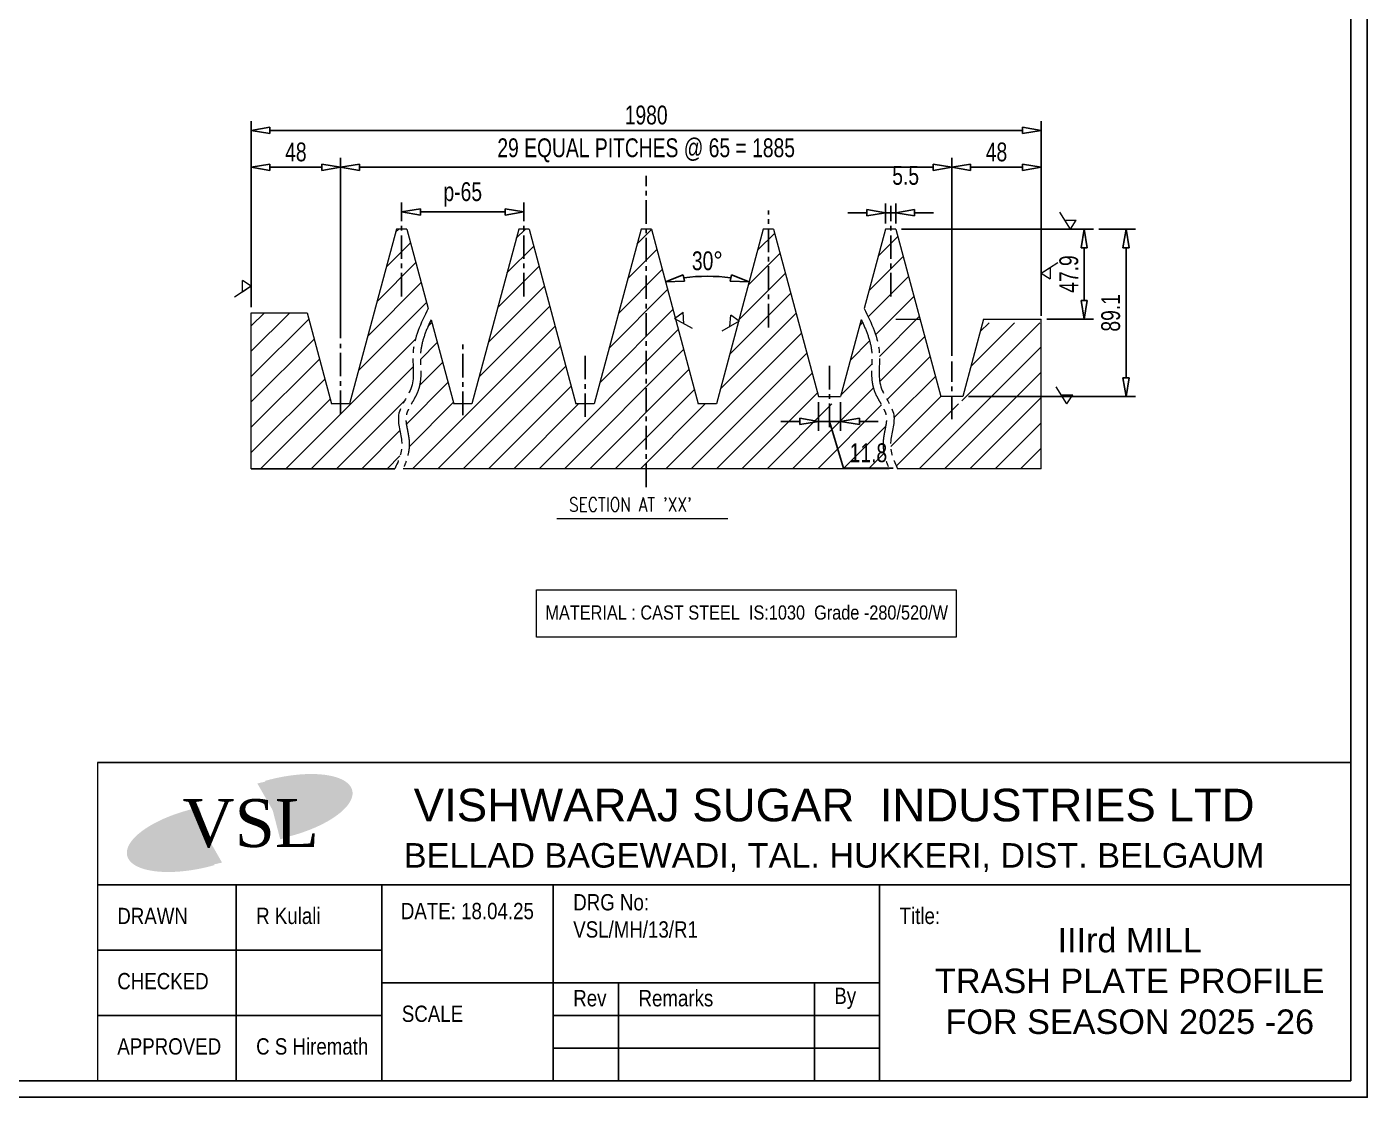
# Model space of a CAD drawing. Header units: millimetres. Extents: x 135002 to 160744, y 22203 to 27033.
# Drawn here: x 154240 to 154952, y 23261 to 23830 of the extents above; entities that cross this region are included whole.
import ezdxf

# ---------------------------------------------------------------- set-up
doc = ezdxf.new("R2010")
doc.units = ezdxf.units.MM
doc.header["$LTSCALE"] = 25
doc.linetypes.add('CENTER', pattern=[2, 1.25, -0.25, 0.25, -0.25])
doc.linetypes.add('CENTER2', pattern=[1.125, 0.75, -0.125, 0.125, -0.125])
doc.layers.get('0').update_dxf_attribs({"linetype": 'CONTINUOUS'})
doc.layers.get('Defpoints').update_dxf_attribs({"linetype": 'CONTINUOUS'})
doc.layers.add('04 DIMENSION', color=7, linetype='CONTINUOUS', lineweight=18)
doc.styles.add('arial', font='arial.ttf')
doc.styles.add('DIM-1', font='swisscl.ttf')
doc.styles.add('ROMANC', font='romanc', dxfattribs={"height": 1050})
doc.styles.add('TIMESNEWROMAN', font='times.ttf')
doc.dimstyles.new('DIM-1', dxfattribs={"dimscale": 5, "dimtxt": 2, "dimasz": 2, "dimexe": 1, "dimexo": 0.6, "dimgap": 0.6, "dimtad": 1, "dimdec": 0, "dimzin": 0, "dimdsep": 46, "dimtxsty": 'DIM-1', "dimblk": 'CLOSEDBLANK', "dimcen": 0, "dimclrd": 8, "dimclre": 8, "dimclrt": 6, "dimadec": 0, "dimazin": 0, "dimtfac": 1, "dimtdec": 0, "dimtmove": 1, "dimatfit": 0, "dimfxl": 1, "dimtolj": 1, "dimtzin": 0, "dimarcsym": 1})

# ---------------------------------------------------------------- blocks, each defined once
blk = doc.blocks.new('_ClosedBlank')
at = {"color": 0, "linetype": 'ByBlock', "lineweight": -2}
for p, q in [((-1, 0.167), (0, 0)), ((-1, 0.167), (-1, -0.167)), ((0, 0), (-1, -0.167))]:
    blk.add_line(p, q, dxfattribs=at)
blk = doc.blocks.new('*D658')
at = {"layer": '04 DIMENSION', "color": 8, "linetype": 'Continuous', "lineweight": -2, "transparency": 16777216}
for p, q in [((154359.02, 23690.54), (154359.02, 23779.57)), ((154779.07, 23690.54), (154779.07, 23779.57))]:
    blk.add_line(p, q, dxfattribs=at)
at = {"layer": '04 DIMENSION', "color": 8, "lineweight": -2, "transparency": 16777216}
blk.add_line((154369.02, 23774.57), (154769.07, 23774.57), dxfattribs=at)
at = {"layer": 'Defpoints', "color": 0, "transparency": 16777216}
for p in [(154779.07, 23774.57), (154359.02, 23687.54), (154779.07, 23687.54)]:
    blk.add_point(p, dxfattribs=at)
at = {"layer": '04 DIMENSION', "color": 8, "lineweight": -2, "transparency": 16777216, "xscale": 10, "yscale": 10, "zscale": 10, "rotation": 180}
blk.add_blockref('_ClosedBlank', (154359.02, 23774.57), dxfattribs=at)
at = {"layer": '04 DIMENSION', "color": 8, "lineweight": -2, "transparency": 16777216, "xscale": 10, "yscale": 10, "zscale": 10}
blk.add_blockref('_ClosedBlank', (154779.07, 23774.57), dxfattribs=at)
at = {"layer": '04 DIMENSION', "color": 6, "transparency": 16777216, "insert": (154569.06, 23782.69), "char_height": 10, "attachment_point": 5, "style": 'DIM-1'}
blk.add_mtext('\\A1;1980', dxfattribs=at)
blk = doc.blocks.new('*D659')
at = {"layer": '04 DIMENSION', "color": 8, "linetype": 'Continuous', "lineweight": -2, "transparency": 16777216}
for p, q in [((154696.31, 23725.14), (154696.31, 23735.8)), ((154701.81, 23725.14), (154701.81, 23735.8))]:
    blk.add_line(p, q, dxfattribs=at)
at = {"layer": '04 DIMENSION', "color": 8, "lineweight": -2, "transparency": 16777216}
for p, q in [((154686.31, 23730.8), (154676.31, 23730.8)), ((154696.31, 23730.8), (154701.81, 23730.8)), ((154711.81, 23730.8), (154721.81, 23730.8))]:
    blk.add_line(p, q, dxfattribs=at)
at = {"layer": 'Defpoints', "color": 0, "transparency": 16777216}
for p in [(154701.81, 23730.8), (154696.31, 23722.14), (154701.81, 23722.14)]:
    blk.add_point(p, dxfattribs=at)
at = {"layer": '04 DIMENSION', "color": 8, "lineweight": -2, "transparency": 16777216, "xscale": 10, "yscale": 10, "zscale": 10}
blk.add_blockref('_ClosedBlank', (154696.31, 23730.8), dxfattribs=at)
at = {"layer": '04 DIMENSION', "color": 8, "lineweight": -2, "transparency": 16777216, "xscale": 10, "yscale": 10, "zscale": 10, "rotation": 180}
blk.add_blockref('_ClosedBlank', (154701.81, 23730.8), dxfattribs=at)
at = {"layer": '04 DIMENSION', "color": 6, "transparency": 16777216, "insert": (154707.03, 23750.58), "char_height": 10, "attachment_point": 5, "style": 'DIM-1'}
blk.add_mtext('\\A1;5.5', dxfattribs=at)
blk = doc.blocks.new('*D660')
at = {"layer": '04 DIMENSION', "color": 8, "linetype": 'Continuous', "lineweight": -2, "transparency": 16777216}
for p, q in [((154406.55, 23737.45), (154406.55, 23759.95)), ((154731.57, 23743.71), (154731.57, 23759.95))]:
    blk.add_line(p, q, dxfattribs=at)
at = {"layer": '04 DIMENSION', "color": 8, "lineweight": -2, "transparency": 16777216}
blk.add_line((154721.57, 23754.95), (154416.55, 23754.95), dxfattribs=at)
at = {"layer": 'Defpoints', "color": 0, "transparency": 16777216}
for p in [(154406.55, 23754.95), (154731.57, 23740.71), (154406.55, 23734.45)]:
    blk.add_point(p, dxfattribs=at)
at = {"layer": '04 DIMENSION', "color": 8, "lineweight": -2, "transparency": 16777216, "xscale": 10, "yscale": 10, "zscale": 10, "rotation": 180}
blk.add_blockref('_ClosedBlank', (154406.55, 23754.95), dxfattribs=at)
at = {"layer": '04 DIMENSION', "color": 8, "lineweight": -2, "transparency": 16777216, "xscale": 10, "yscale": 10, "zscale": 10}
blk.add_blockref('_ClosedBlank', (154731.57, 23754.95), dxfattribs=at)
at = {"layer": '04 DIMENSION', "color": 6, "transparency": 16777216, "insert": (154569.06, 23763.97), "char_height": 10, "attachment_point": 5, "style": 'DIM-1'}
blk.add_mtext('\\A1;29 EQUAL PITCHES @ 65 = 1885', dxfattribs=at)
blk = doc.blocks.new('*D661')
at = {"layer": '04 DIMENSION', "color": 8, "linetype": 'Continuous', "lineweight": -2, "transparency": 16777216}
for p, q in [((154731.57, 23654.65), (154731.57, 23759.95)), ((154779.07, 23675.94), (154779.07, 23759.95))]:
    blk.add_line(p, q, dxfattribs=at)
at = {"layer": '04 DIMENSION', "color": 8, "lineweight": -2, "transparency": 16777216}
blk.add_line((154769.07, 23754.95), (154741.57, 23754.95), dxfattribs=at)
at = {"layer": 'Defpoints', "color": 0, "transparency": 16777216}
for p in [(154731.57, 23754.95), (154779.07, 23672.94), (154731.57, 23651.65)]:
    blk.add_point(p, dxfattribs=at)
at = {"layer": '04 DIMENSION', "color": 8, "lineweight": -2, "transparency": 16777216, "xscale": 10, "yscale": 10, "zscale": 10, "rotation": 180}
blk.add_blockref('_ClosedBlank', (154731.57, 23754.95), dxfattribs=at)
at = {"layer": '04 DIMENSION', "color": 8, "lineweight": -2, "transparency": 16777216, "xscale": 10, "yscale": 10, "zscale": 10}
blk.add_blockref('_ClosedBlank', (154779.07, 23754.95), dxfattribs=at)
at = {"layer": '04 DIMENSION', "color": 6, "transparency": 16777216, "insert": (154755.32, 23763.07), "char_height": 10, "attachment_point": 5, "style": 'DIM-1'}
blk.add_mtext('\\A1;48', dxfattribs=at)
blk = doc.blocks.new('*D662')
at = {"layer": '04 DIMENSION', "color": 8, "linetype": 'Continuous', "lineweight": -2, "transparency": 16777216}
for p, q in [((154359.05, 23680.68), (154359.05, 23759.95)), ((154406.55, 23664.09), (154406.55, 23759.95))]:
    blk.add_line(p, q, dxfattribs=at)
at = {"layer": '04 DIMENSION', "color": 8, "lineweight": -2, "transparency": 16777216}
blk.add_line((154396.55, 23754.95), (154369.05, 23754.95), dxfattribs=at)
at = {"layer": 'Defpoints', "color": 0, "transparency": 16777216}
for p in [(154359.05, 23754.95), (154359.05, 23677.68), (154406.55, 23661.09)]:
    blk.add_point(p, dxfattribs=at)
at = {"layer": '04 DIMENSION', "color": 8, "lineweight": -2, "transparency": 16777216, "xscale": 10, "yscale": 10, "zscale": 10, "rotation": 180}
blk.add_blockref('_ClosedBlank', (154359.05, 23754.95), dxfattribs=at)
at = {"layer": '04 DIMENSION', "color": 8, "lineweight": -2, "transparency": 16777216, "xscale": 10, "yscale": 10, "zscale": 10}
blk.add_blockref('_ClosedBlank', (154406.55, 23754.95), dxfattribs=at)
at = {"layer": '04 DIMENSION', "color": 6, "transparency": 16777216, "insert": (154382.8, 23763.07), "char_height": 10, "attachment_point": 5, "style": 'DIM-1'}
blk.add_mtext('\\A1;48', dxfattribs=at)
blk = doc.blocks.new('*D669')
at = {"layer": '04 DIMENSION', "color": 8, "lineweight": -2, "transparency": 16777216}
blk.add_arc((154601.57, 23611.08), 85.97, 81.66847, 98.33153, dxfattribs=at)
at = {"layer": 'Defpoints', "color": 0, "transparency": 16777216}
for p in [(154571.81, 23722.14), (154631.33, 23722.14), (154609.06, 23696.73), (154596.73, 23629.14), (154606.41, 23629.14)]:
    blk.add_point(p, dxfattribs=at)
at = {"layer": '04 DIMENSION', "color": 8, "lineweight": -2, "transparency": 16777216, "xscale": 10, "yscale": 10, "zscale": 10}
for p, rotation in [((154579.32, 23694.12), 191.6657667488442), ((154623.82, 23694.12), 348.3342332511558)]:
    blk.add_blockref('_ClosedBlank', p, dxfattribs=dict(at, rotation=rotation))
at = {"layer": '04 DIMENSION', "color": 6, "transparency": 16777216, "insert": (154601.57, 23705.18), "char_height": 10, "attachment_point": 5, "style": 'DIM-1'}
blk.add_mtext('\\A1;30°', dxfattribs=at)
blk = doc.blocks.new('*D665')
at = {"layer": '04 DIMENSION', "color": 8, "linetype": 'Continuous', "lineweight": -2, "transparency": 16777216}
for p, q in [((154439.05, 23734.23), (154439.05, 23736.23)), ((154504.05, 23734.23), (154504.05, 23736.23))]:
    blk.add_line(p, q, dxfattribs=at)
at = {"layer": '04 DIMENSION', "color": 8, "lineweight": -2, "transparency": 16777216}
blk.add_line((154449.05, 23731.23), (154494.05, 23731.23), dxfattribs=at)
at = {"layer": 'Defpoints', "color": 0, "transparency": 16777216}
for p in [(154439.05, 23731.23), (154504.05, 23731.23), (154504.05, 23731.23)]:
    blk.add_point(p, dxfattribs=at)
at = {"layer": '04 DIMENSION', "color": 8, "lineweight": -2, "transparency": 16777216, "xscale": 10, "yscale": 10, "zscale": 10, "rotation": 180}
blk.add_blockref('_ClosedBlank', (154439.05, 23731.23), dxfattribs=at)
at = {"layer": '04 DIMENSION', "color": 8, "lineweight": -2, "transparency": 16777216, "xscale": 10, "yscale": 10, "zscale": 10}
blk.add_blockref('_ClosedBlank', (154504.05, 23731.23), dxfattribs=at)
at = {"layer": '04 DIMENSION', "color": 6, "transparency": 16777216, "insert": (154471.55, 23740.52), "char_height": 10, "attachment_point": 5, "style": 'DIM-1'}
blk.add_mtext('\\A1;p-65', dxfattribs=at)
blk = doc.blocks.new('*D668')
at = {"layer": '04 DIMENSION', "color": 8, "linetype": 'Continuous', "lineweight": -2, "transparency": 16777216}
for p, q in [((154660.7, 23630.04), (154660.7, 23614.88)), ((154672.45, 23630.04), (154672.45, 23614.88))]:
    blk.add_line(p, q, dxfattribs=at)
at = {"layer": '04 DIMENSION', "color": 8, "lineweight": -2, "transparency": 16777216}
for p, q in [((154650.7, 23619.88), (154640.7, 23619.88)), ((154660.7, 23619.88), (154672.45, 23619.88)), ((154660.7, 23619.88), (154672.45, 23619.88)), ((154666.58, 23619.88), (154674.04, 23595.01)), ((154682.45, 23619.88), (154692.45, 23619.88)), ((154674.04, 23595.01), (154700.4, 23595.01))]:
    blk.add_line(p, q, dxfattribs=at)
at = {"layer": 'Defpoints', "color": 0, "transparency": 16777216}
for p in [(154660.7, 23633.04), (154672.45, 23633.04), (154672.45, 23619.88)]:
    blk.add_point(p, dxfattribs=at)
at = {"layer": '04 DIMENSION', "color": 8, "lineweight": -2, "transparency": 16777216, "xscale": 10, "yscale": 10, "zscale": 10}
blk.add_blockref('_ClosedBlank', (154660.7, 23619.88), dxfattribs=at)
at = {"layer": '04 DIMENSION', "color": 8, "lineweight": -2, "transparency": 16777216, "xscale": 10, "yscale": 10, "zscale": 10, "rotation": 180}
blk.add_blockref('_ClosedBlank', (154672.45, 23619.88), dxfattribs=at)
at = {"layer": '04 DIMENSION', "color": 6, "transparency": 16777216, "insert": (154687.22, 23603.13), "char_height": 10, "attachment_point": 5, "style": 'DIM-1'}
blk.add_mtext('\\A1;11.8', dxfattribs=at)
blk = doc.blocks.new('*D672')
at = {"layer": '04 DIMENSION', "color": 8, "linetype": 'Continuous', "lineweight": -2, "transparency": 16777216}
for p, q in [((154809.66, 23722.14), (154829.2, 23722.14)), ((154740.44, 23633.04), (154829.2, 23633.04))]:
    blk.add_line(p, q, dxfattribs=at)
at = {"layer": '04 DIMENSION', "color": 8, "lineweight": -2, "transparency": 16777216}
blk.add_line((154824.2, 23712.14), (154824.2, 23643.04), dxfattribs=at)
at = {"layer": 'Defpoints', "color": 0, "transparency": 16777216}
for p in [(154806.66, 23722.14), (154737.44, 23633.04), (154824.2, 23633.04)]:
    blk.add_point(p, dxfattribs=at)
at = {"layer": '04 DIMENSION', "color": 8, "lineweight": -2, "transparency": 16777216, "xscale": 10, "yscale": 10, "zscale": 10}
for p, rotation in [((154824.2, 23722.14), 90), ((154824.2, 23633.04), 270)]:
    blk.add_blockref('_ClosedBlank', p, dxfattribs=dict(at, rotation=rotation))
at = {"layer": '04 DIMENSION', "color": 6, "transparency": 16777216, "insert": (154816.08, 23677.59), "char_height": 10, "attachment_point": 5, "rotation": 90, "style": 'DIM-1'}
blk.add_mtext('\\A1;89.1', dxfattribs=at)
blk = doc.blocks.new('*D673')
at = {"layer": '04 DIMENSION', "color": 8, "linetype": 'Continuous', "lineweight": -2, "transparency": 16777216}
for p, q in [((154704.83, 23722.14), (154806.93, 23722.14)), ((154782.07, 23674.24), (154806.93, 23674.24))]:
    blk.add_line(p, q, dxfattribs=at)
at = {"layer": '04 DIMENSION', "color": 8, "lineweight": -2, "transparency": 16777216}
blk.add_line((154801.93, 23712.14), (154801.93, 23684.24), dxfattribs=at)
at = {"layer": 'Defpoints', "color": 0, "transparency": 16777216}
for p in [(154701.83, 23722.14), (154779.07, 23674.24), (154801.93, 23674.24)]:
    blk.add_point(p, dxfattribs=at)
at = {"layer": '04 DIMENSION', "color": 8, "lineweight": -2, "transparency": 16777216, "xscale": 10, "yscale": 10, "zscale": 10}
for p, rotation in [((154801.93, 23722.14), 90), ((154801.93, 23674.24), 270)]:
    blk.add_blockref('_ClosedBlank', p, dxfattribs=dict(at, rotation=rotation))
at = {"layer": '04 DIMENSION', "color": 6, "transparency": 16777216, "insert": (154793.82, 23698.19), "char_height": 10, "attachment_point": 5, "rotation": 90, "style": 'DIM-1'}
blk.add_mtext('\\A1;47.9', dxfattribs=at)

msp = doc.modelspace()

# ---------------------------------------------------------------- hatches: boundary and pattern name
h = msp.add_hatch(color=86)
edge = h.paths.add_edge_path()
edge.add_ellipse((154366.949, 23412.168), major_axis=(-38.806, -9.432), ratio=0.3983336, start_angle=103.876815, end_angle=273.231671, ccw=False)
edge.add_ellipse((154373.964, 23414.325), major_axis=(-38.806, -9.432), ratio=0.3983336, start_angle=93.231671, end_angle=283.876815)
h = msp.add_hatch(color=86)
edge = h.paths.add_edge_path()
edge.add_ellipse((154366.949, 23412.168), major_axis=(-38.806, -9.432), ratio=0.3983336, start_angle=103.876815, end_angle=273.231671, ccw=False)
edge.add_ellipse((154373.964, 23414.325), major_axis=(-38.806, -9.432), ratio=0.3983336, start_angle=93.231671, end_angle=283.876815)
h = msp.add_hatch(color=86)
edge = h.paths.add_edge_path()
edge.add_ellipse((154338.932, 23400.597), major_axis=(38.806, 9.432), ratio=0.3983336, start_angle=103.876815, end_angle=273.231671, ccw=False)
edge.add_ellipse((154331.916, 23398.441), major_axis=(38.806, 9.432), ratio=0.3983336, start_angle=93.231671, end_angle=283.876815)
h = msp.add_hatch(color=86)
edge = h.paths.add_edge_path()
edge.add_ellipse((154338.932, 23400.597), major_axis=(38.806, 9.432), ratio=0.3983336, start_angle=103.876815, end_angle=273.231671, ccw=False)
edge.add_ellipse((154331.916, 23398.441), major_axis=(38.806, 9.432), ratio=0.3983336, start_angle=93.231671, end_angle=283.876815)
at = {"layer": '04 DIMENSION', "true_color": 0xc8c92d}
h = msp.add_hatch(dxfattribs=at)
h.set_pattern_fill('ANSI31', color=52, scale=3)
h.set_pattern_definition([(45, (9480.268, -176.765), (-6.7351921, 6.7351921), [])])
edge = h.paths.add_edge_path()
edge.add_line((154779.07, 23672.341), (154747.969, 23672.341))
edge.add_line((154747.969, 23672.341), (154736.393, 23629.141))
edge.add_line((154736.393, 23629.141), (154726.747, 23629.141))
edge.add_line((154726.747, 23629.141), (154701.828, 23722.141))
edge.add_line((154701.828, 23722.141), (154696.312, 23722.141))
edge.add_line((154696.312, 23722.141), (154684.993, 23679.871))
edge.add_spline(control_points=[(154684.999, 23679.86), (154688.793, 23672.1), (154695.249, 23658.896), (154690.862, 23638.018), (154703.796, 23624.296), (154697.15, 23608.396), (154700.518, 23599.17), (154702.727, 23594.668)], knot_values=[0, 0, 0, 0, 25.2518831, 42.971715, 59.4266481, 74.2227167, 88.7417375, 88.7417375, 88.7417375, 88.7417375], degree=3, periodic=0)
edge.add_line((154702.727, 23594.668), (154779.07, 23594.668))
edge.add_line((154779.07, 23594.668), (154779.07, 23672.341))
edge = h.paths.add_edge_path()
edge.add_line((154636.828, 23722.141), (154631.328, 23722.141))
edge.add_line((154631.328, 23722.141), (154618.248, 23673.325))
edge.add_line((154618.248, 23673.325), (154618.57, 23673.09))
edge.add_line((154618.57, 23673.09), (154618.117, 23672.836))
edge.add_line((154618.117, 23672.836), (154606.408, 23629.141))
edge.add_line((154606.408, 23629.141), (154596.732, 23629.141))
edge.add_line((154596.732, 23629.141), (154584.637, 23674.277))
edge.add_line((154584.637, 23674.277), (154584.184, 23674.53))
edge.add_line((154584.184, 23674.53), (154584.506, 23674.766))
edge.add_line((154584.506, 23674.766), (154571.812, 23722.141))
edge.add_line((154571.812, 23722.141), (154569.062, 23722.141))
edge.add_line((154569.062, 23722.141), (154569.062, 23594.668))
edge.add_line((154569.062, 23594.668), (154698.301, 23594.668))
edge.add_spline(control_points=[(154698.301, 23594.668), (154697.856, 23595.646), (154697.436, 23596.642), (154696.343, 23599.545), (154695.759, 23601.505), (154695.259, 23604.398), (154695.152, 23605.255), (154695.032, 23606.996), (154695.018, 23607.882), (154695.078, 23609.222), (154695.111, 23609.661), (154695.223, 23610.811), (154695.32, 23611.509), (154695.677, 23613.737), (154695.991, 23615.193), (154696.513, 23617.901), (154696.72, 23619.15), (154696.832, 23620.739), (154696.842, 23621.193), (154696.82, 23621.831), (154696.806, 23622.037), (154696.765, 23622.434), (154696.739, 23622.621), (154696.665, 23623.04), (154696.613, 23623.274), (154696.375, 23624.176), (154696.111, 23624.888), (154695.422, 23626.409), (154694.999, 23627.214), (154694.056, 23628.907), (154693.536, 23629.794), (154692.476, 23631.658), (154691.936, 23632.635), (154690.922, 23634.713), (154690.449, 23635.813), (154689.931, 23637.419), (154689.809, 23637.843), (154689.507, 23639.031), (154689.358, 23639.792), (154688.96, 23642.426), (154688.892, 23644.258), (154688.911, 23647.786), (154688.997, 23649.484), (154689.086, 23651.98), (154689.11, 23652.835), (154689.112, 23654.074), (154689.107, 23654.48), (154689.085, 23655.277), (154689.067, 23655.664), (154689.004, 23656.582), (154688.953, 23657.113), (154688.586, 23660.073), (154687.983, 23662.5), (154686.34, 23667.404), (154685.299, 23669.878), (154683.906, 23672.907), (154683.662, 23673.428), (154683.415, 23673.949)], knot_values=[4.5496718, 4.5496718, 4.5496718, 4.5496718, 7.4770335, 7.4770335, 12.8934742, 12.8934742, 15.1189844, 15.1189844, 17.3444946, 17.3444946, 18.4572497, 18.4572497, 20.3011543, 20.3011543, 24.4993559, 24.4993559, 28.6975574, 28.6975574, 30.5312877, 30.5312877, 31.4481529, 31.4481529, 32.365018, 32.365018, 33.4568359, 33.4568359, 36.4732607, 36.4732607, 39.4896855, 39.4896855, 42.5061103, 42.5061103, 45.5225351, 45.5225351, 48.5389599, 48.5389599, 49.6225348, 49.6225348, 51.5787626, 51.5787626, 56.4610414, 56.4610414, 61.3433203, 61.3433203, 64.0009683, 64.0009683, 65.3297923, 65.3297923, 66.6586162, 66.6586162, 68.4856236, 68.4856236, 76.8597912, 76.8597912, 85.2339588, 85.2339588, 86.9649127, 86.9649127, 86.9649127, 86.9649127], degree=3, periodic=0)
edge.add_line((154683.415, 23673.949), (154671.408, 23629.141))
edge.add_line((154671.408, 23629.141), (154661.747, 23629.141))
edge.add_line((154661.747, 23629.141), (154636.828, 23722.141))
edge = h.paths.add_edge_path()
edge.add_line((154531.747, 23629.141), (154506.828, 23722.141))
edge.add_line((154506.828, 23722.141), (154501.297, 23722.141))
edge.add_line((154501.297, 23722.141), (154476.378, 23629.141))
edge.add_line((154476.378, 23629.141), (154466.716, 23629.141))
edge.add_line((154466.716, 23629.141), (154454.71, 23673.949))
edge.add_spline(control_points=[(154454.71, 23673.949), (154454.463, 23673.428), (154454.219, 23672.907), (154452.826, 23669.878), (154451.785, 23667.404), (154450.142, 23662.5), (154449.539, 23660.073), (154449.172, 23657.113), (154449.121, 23656.582), (154449.058, 23655.664), (154449.04, 23655.277), (154449.017, 23654.48), (154449.013, 23654.074), (154449.015, 23652.835), (154449.038, 23651.98), (154449.128, 23649.484), (154449.214, 23647.786), (154449.233, 23644.258), (154449.165, 23642.426), (154448.767, 23639.792), (154448.618, 23639.031), (154448.316, 23637.843), (154448.194, 23637.419), (154447.676, 23635.813), (154447.203, 23634.713), (154446.189, 23632.635), (154445.649, 23631.658), (154444.588, 23629.794), (154444.069, 23628.907), (154443.125, 23627.214), (154442.703, 23626.409), (154442.014, 23624.888), (154441.75, 23624.176), (154441.512, 23623.274), (154441.46, 23623.04), (154441.386, 23622.621), (154441.36, 23622.434), (154441.319, 23622.037), (154441.305, 23621.831), (154441.283, 23621.193), (154441.293, 23620.739), (154441.405, 23619.15), (154441.612, 23617.901), (154442.134, 23615.193), (154442.448, 23613.737), (154442.805, 23611.509), (154442.901, 23610.811), (154443.014, 23609.661), (154443.047, 23609.222), (154443.107, 23607.882), (154443.093, 23606.996), (154442.973, 23605.255), (154442.866, 23604.398), (154442.365, 23601.505), (154441.782, 23599.545), (154440.689, 23596.642), (154440.268, 23595.646), (154439.824, 23594.668)], knot_values=[4.5496718, 4.5496718, 4.5496718, 4.5496718, 6.2806257, 6.2806257, 14.6547933, 14.6547933, 23.0289609, 23.0289609, 24.8559682, 24.8559682, 26.1847922, 26.1847922, 27.5136162, 27.5136162, 30.1712642, 30.1712642, 35.053543, 35.053543, 39.9358219, 39.9358219, 41.8920497, 41.8920497, 42.9756246, 42.9756246, 45.9920494, 45.9920494, 49.0084742, 49.0084742, 52.024899, 52.024899, 55.0413238, 55.0413238, 58.0577486, 58.0577486, 59.1495665, 59.1495665, 60.0664316, 60.0664316, 60.9832968, 60.9832968, 62.8170271, 62.8170271, 67.0152286, 67.0152286, 71.2134302, 71.2134302, 73.0573348, 73.0573348, 74.1700899, 74.1700899, 76.3956001, 76.3956001, 78.6211103, 78.6211103, 84.037551, 84.037551, 86.9649127, 86.9649127, 86.9649127, 86.9649127], degree=3, periodic=0)
edge.add_line((154439.824, 23594.668), (154569.062, 23594.668))
edge.add_line((154569.062, 23594.668), (154569.062, 23722.141))
edge.add_line((154569.062, 23722.141), (154566.312, 23722.141))
edge.add_line((154566.312, 23722.141), (154541.393, 23629.141))
edge.add_line((154541.393, 23629.141), (154531.747, 23629.141))
edge = h.paths.add_edge_path()
edge.add_line((154401.732, 23629.141), (154388.725, 23677.681))
edge.add_line((154388.725, 23677.681), (154359.055, 23677.681))
edge.add_line((154359.055, 23677.681), (154359.055, 23594.668))
edge.add_line((154359.055, 23594.668), (154435.398, 23594.668))
edge.add_spline(control_points=[(154435.398, 23594.668), (154437.607, 23599.17), (154440.975, 23608.396), (154434.329, 23624.296), (154447.263, 23638.018), (154442.876, 23658.896), (154449.332, 23672.1), (154453.126, 23679.86)], knot_values=[0, 0, 0, 0, 14.5190208, 29.3150894, 45.7700225, 63.4898545, 88.7417375, 88.7417375, 88.7417375, 88.7417375], degree=3, periodic=0)
edge.add_line((154453.126, 23679.86), (154441.797, 23722.141))
edge.add_line((154441.797, 23722.141), (154436.297, 23722.141))
edge.add_line((154436.297, 23722.141), (154411.378, 23629.141))
edge.add_line((154411.378, 23629.141), (154401.732, 23629.141))

# ---------------------------------------------------------------- linework, layer by layer
at = {"color": 1, "linetype": 'CENTER', "ltscale": 0.4}
for p, q in [((154569.062, 23584.967), (154569.062, 23750.494)), ((154439.047, 23686.288), (154439.047, 23734.45)), ((154504.047, 23686.288), (154504.047, 23734.45)), ((154634.078, 23669.863), (154634.078, 23732.019)), ((154699.078, 23686.288), (154699.078, 23734.45)), ((154406.555, 23623.85), (154406.555, 23661.085)), ((154471.555, 23623.26), (154471.555, 23661.085)), ((154536.555, 23622.263), (154536.555, 23655.442)), ((154666.57, 23616.864), (154666.57, 23649.954)), ((154731.57, 23620.994), (154731.57, 23651.647))]:
    msp.add_line(p, q, dxfattribs=at)
at = {"lineweight": 13}
msp.add_line((154277.261, 23438.559), (154277.261, 23269.382), dxfattribs=at)
msp.add_line((154277.261, 23438.559), (154277.261, 23269.382), dxfattribs=at)
for p, q in [((154943.668, 23438.559), (154277.261, 23438.559)), ((154943.668, 23438.559), (154277.261, 23438.559)), ((154943.668, 23438.559), (154943.668, 23269.382)), ((154943.668, 23373.491), (154277.261, 23373.491)), ((154943.668, 23373.491), (154277.261, 23373.491)), ((154351.078, 23269.382), (154351.078, 23373.491)), ((154351.078, 23269.382), (154351.078, 23373.491)), ((154428.54, 23269.382), (154428.54, 23373.491)), ((154428.54, 23269.382), (154428.54, 23373.491)), ((154519.671, 23269.382), (154519.671, 23373.491)), ((154519.671, 23269.382), (154519.671, 23373.491)), ((154693.187, 23269.382), (154693.187, 23373.491)), ((154693.187, 23269.382), (154693.187, 23373.491)), ((154428.54, 23338.788), (154277.261, 23338.788)), ((154428.54, 23338.788), (154277.261, 23338.788)), ((154519.671, 23321.436), (154428.54, 23321.436)), ((154519.671, 23321.436), (154428.54, 23321.436)), ((154693.187, 23321.436), (154519.671, 23321.436)), ((154693.187, 23321.436), (154519.671, 23321.436)), ((154554.374, 23269.382), (154554.374, 23321.436)), ((154554.374, 23269.382), (154554.374, 23321.436)), ((154658.484, 23269.382), (154658.484, 23321.436)), ((154658.484, 23269.382), (154658.484, 23321.436)), ((154428.54, 23304.085), (154277.261, 23304.085)), ((154428.54, 23304.085), (154277.261, 23304.085)), ((154693.187, 23304.085), (154519.671, 23304.085)), ((154693.187, 23304.085), (154519.671, 23304.085)), ((154693.187, 23286.733), (154519.671, 23286.733)), ((154693.187, 23286.733), (154519.671, 23286.733))]:
    msp.add_line(p, q)
for points in [[(153684.371, 23260.63), (154952.42, 23260.63), (154952.42, 24162.357), (153684.371, 24162.357)], [(153693.123, 23269.382), (154943.668, 23269.382), (154943.668, 24153.606), (153693.123, 24153.606)]]:
    msp.add_lwpolyline(points, close=True)
at = {"layer": '04 DIMENSION'}
for p, q in [((154794.709, 23722.141), (154788.985, 23731.069)), ((154791.654, 23726.906), (154797.764, 23726.906)), ((154794.709, 23722.141), (154791.654, 23726.906)), ((154794.709, 23722.141), (154797.764, 23726.906)), ((154436.297, 23722.141), (154411.378, 23629.141)), ((154441.797, 23722.141), (154436.297, 23722.141)), ((154441.797, 23722.141), (154453.126, 23679.86)), ((154501.297, 23722.141), (154476.378, 23629.141)), ((154506.828, 23722.141), (154501.297, 23722.141)), ((154506.828, 23722.141), (154531.747, 23629.141)), ((154566.312, 23722.141), (154541.393, 23629.141)), ((154571.812, 23722.141), (154566.312, 23722.141)), ((154571.812, 23722.141), (154596.732, 23629.141)), ((154631.328, 23722.141), (154606.408, 23629.141)), ((154636.828, 23722.141), (154631.328, 23722.141)), ((154636.828, 23722.141), (154660.702, 23633.041)), ((154696.312, 23722.141), (154684.991, 23679.862)), ((154701.828, 23722.141), (154696.328, 23722.141)), ((154701.828, 23722.141), (154725.702, 23633.041)), ((154779.07, 23698.645), (154787.999, 23704.369)), ((154779.07, 23698.645), (154783.835, 23701.7)), ((154779.07, 23698.645), (154783.835, 23695.59)), ((154783.835, 23701.7), (154783.835, 23695.59)), ((154359.122, 23691.704), (154350.193, 23685.98)), ((154359.122, 23691.704), (154350.193, 23685.98)), ((154354.357, 23688.649), (154354.357, 23694.759)), ((154359.122, 23691.704), (154354.357, 23694.759)), ((154354.357, 23688.649), (154354.357, 23694.759)), ((154359.122, 23691.704), (154354.357, 23694.759)), ((154359.122, 23691.704), (154354.357, 23688.649)), ((154359.122, 23691.704), (154354.357, 23688.649)), ((154359.055, 23594.668), (154359.055, 23677.681)), ((154359.055, 23677.681), (154388.725, 23677.681)), ((154388.725, 23677.681), (154401.732, 23629.141)), ((154584.184, 23674.53), (154588.753, 23677.87)), ((154589.126, 23671.772), (154588.753, 23677.87)), ((154613.628, 23670.331), (154614.001, 23676.43)), ((154613.628, 23670.331), (154614.001, 23676.43)), ((154618.57, 23673.09), (154614.001, 23676.43)), ((154618.57, 23673.09), (154614.001, 23676.43)), ((154454.71, 23673.949), (154466.716, 23629.141)), ((154584.184, 23674.53), (154593.445, 23669.362)), ((154584.184, 23674.53), (154593.445, 23669.362)), ((154618.57, 23673.09), (154609.309, 23667.921)), ((154618.57, 23673.09), (154609.309, 23667.921)), ((154618.57, 23673.09), (154613.628, 23670.331)), ((154618.57, 23673.09), (154613.628, 23670.331)), ((154683.415, 23673.949), (154672.453, 23633.041)), ((154701.828, 23674.241), (154714.663, 23674.241)), ((154748.478, 23674.241), (154737.438, 23633.041)), ((154748.478, 23674.241), (154779.07, 23674.241)), ((154779.07, 23594.668), (154779.07, 23674.241)), ((154660.702, 23633.041), (154672.453, 23633.041)), ((154737.438, 23633.041), (154725.702, 23633.041)), ((154792.784, 23629.25), (154787.06, 23638.178)), ((154789.729, 23634.015), (154795.839, 23634.015)), ((154792.784, 23629.25), (154795.839, 23634.015)), ((154411.378, 23629.141), (154401.732, 23629.141)), ((154476.378, 23629.141), (154466.716, 23629.141)), ((154541.393, 23629.141), (154531.747, 23629.141)), ((154606.408, 23629.141), (154596.732, 23629.141)), ((154359.016, 23594.668), (154435.398, 23594.668)), ((154359.016, 23594.668), (154435.398, 23594.668)), ((154435.398, 23594.668), (154359.016, 23594.668)), ((154698.301, 23594.668), (154439.824, 23594.668)), ((154677.034, 23594.668), (154461.091, 23594.668)), ((154779.07, 23594.668), (154702.727, 23594.668)), ((154521.567, 23568.282), (154612.5, 23568.282))]:
    msp.add_line(p, q, dxfattribs=at)
msp.add_lwpolyline([(154510.746, 23530.324), (154733.858, 23530.324), (154733.858, 23505.194), (154510.746, 23505.194)], close=True, dxfattribs=at)
at = {"layer": '04 DIMENSION', "color": 6, "linetype": 'CENTER2'}
for points, knots in [([(154453.126, 23679.86), (154449.332, 23672.1), (154442.876, 23658.896), (154447.263, 23638.018), (154434.329, 23624.296), (154440.975, 23608.396), (154437.607, 23599.17), (154435.398, 23594.668)], [0, 0, 0, 0, 25.2518831, 42.971715, 59.4266481, 74.2227167, 88.7417375, 88.7417375, 88.7417375, 88.7417375]), ([(154684.999, 23679.86), (154688.793, 23672.1), (154695.249, 23658.896), (154690.862, 23638.018), (154703.796, 23624.296), (154697.15, 23608.396), (154700.518, 23599.17), (154702.727, 23594.668)], [0, 0, 0, 0, 25.2518831, 42.971715, 59.4266481, 74.2227167, 88.7417375, 88.7417375, 88.7417375, 88.7417375]), ([(154454.71, 23673.949), (154454.463, 23673.428), (154454.219, 23672.907), (154452.826, 23669.878), (154451.785, 23667.404), (154450.142, 23662.5), (154449.539, 23660.073), (154449.172, 23657.113), (154449.121, 23656.582), (154449.058, 23655.664), (154449.04, 23655.277), (154449.017, 23654.48), (154449.013, 23654.074), (154449.015, 23652.835), (154449.038, 23651.98), (154449.128, 23649.484), (154449.214, 23647.786), (154449.233, 23644.258), (154449.165, 23642.426), (154448.767, 23639.792), (154448.618, 23639.031), (154448.316, 23637.843), (154448.194, 23637.419), (154447.676, 23635.813), (154447.203, 23634.713), (154446.189, 23632.635), (154445.649, 23631.658), (154444.588, 23629.794), (154444.069, 23628.907), (154443.125, 23627.214), (154442.703, 23626.409), (154442.014, 23624.888), (154441.75, 23624.176), (154441.512, 23623.274), (154441.46, 23623.04), (154441.386, 23622.621), (154441.36, 23622.434), (154441.319, 23622.037), (154441.305, 23621.831), (154441.283, 23621.193), (154441.293, 23620.739), (154441.405, 23619.15), (154441.612, 23617.901), (154442.134, 23615.193), (154442.448, 23613.737), (154442.805, 23611.509), (154442.901, 23610.811), (154443.014, 23609.661), (154443.047, 23609.222), (154443.107, 23607.882), (154443.093, 23606.996), (154442.973, 23605.255), (154442.866, 23604.398), (154442.365, 23601.505), (154441.782, 23599.545), (154440.689, 23596.642), (154440.268, 23595.646), (154439.824, 23594.668)], [4.5496718, 4.5496718, 4.5496718, 4.5496718, 6.2806257, 6.2806257, 14.6547933, 14.6547933, 23.0289609, 23.0289609, 24.8559682, 24.8559682, 26.1847922, 26.1847922, 27.5136162, 27.5136162, 30.1712642, 30.1712642, 35.053543, 35.053543, 39.9358219, 39.9358219, 41.8920497, 41.8920497, 42.9756246, 42.9756246, 45.9920494, 45.9920494, 49.0084742, 49.0084742, 52.024899, 52.024899, 55.0413238, 55.0413238, 58.0577486, 58.0577486, 59.1495665, 59.1495665, 60.0664316, 60.0664316, 60.9832968, 60.9832968, 62.8170271, 62.8170271, 67.0152286, 67.0152286, 71.2134302, 71.2134302, 73.0573348, 73.0573348, 74.1700899, 74.1700899, 76.3956001, 76.3956001, 78.6211103, 78.6211103, 84.037551, 84.037551, 86.9649127, 86.9649127, 86.9649127, 86.9649127]), ([(154683.415, 23673.949), (154683.662, 23673.428), (154683.906, 23672.907), (154685.299, 23669.878), (154686.34, 23667.404), (154687.983, 23662.5), (154688.586, 23660.073), (154688.953, 23657.113), (154689.004, 23656.582), (154689.067, 23655.664), (154689.085, 23655.277), (154689.107, 23654.48), (154689.112, 23654.074), (154689.11, 23652.835), (154689.086, 23651.98), (154688.997, 23649.484), (154688.911, 23647.786), (154688.892, 23644.258), (154688.96, 23642.426), (154689.358, 23639.792), (154689.507, 23639.031), (154689.809, 23637.843), (154689.931, 23637.419), (154690.449, 23635.813), (154690.922, 23634.713), (154691.936, 23632.635), (154692.476, 23631.658), (154693.536, 23629.794), (154694.056, 23628.907), (154694.999, 23627.214), (154695.422, 23626.409), (154696.111, 23624.888), (154696.375, 23624.176), (154696.613, 23623.274), (154696.665, 23623.04), (154696.739, 23622.621), (154696.765, 23622.434), (154696.806, 23622.037), (154696.82, 23621.831), (154696.842, 23621.193), (154696.832, 23620.739), (154696.72, 23619.15), (154696.513, 23617.901), (154695.991, 23615.193), (154695.677, 23613.737), (154695.32, 23611.509), (154695.223, 23610.811), (154695.111, 23609.661), (154695.078, 23609.222), (154695.018, 23607.882), (154695.032, 23606.996), (154695.152, 23605.255), (154695.259, 23604.398), (154695.759, 23601.505), (154696.343, 23599.545), (154697.436, 23596.642), (154697.856, 23595.646), (154698.301, 23594.668)], [4.5496718, 4.5496718, 4.5496718, 4.5496718, 6.2806257, 6.2806257, 14.6547933, 14.6547933, 23.0289609, 23.0289609, 24.8559682, 24.8559682, 26.1847922, 26.1847922, 27.5136162, 27.5136162, 30.1712642, 30.1712642, 35.053543, 35.053543, 39.9358219, 39.9358219, 41.8920497, 41.8920497, 42.9756246, 42.9756246, 45.9920494, 45.9920494, 49.0084742, 49.0084742, 52.024899, 52.024899, 55.0413238, 55.0413238, 58.0577486, 58.0577486, 59.1495665, 59.1495665, 60.0664316, 60.0664316, 60.9832968, 60.9832968, 62.8170271, 62.8170271, 67.0152286, 67.0152286, 71.2134302, 71.2134302, 73.0573348, 73.0573348, 74.1700899, 74.1700899, 76.3956001, 76.3956001, 78.6211103, 78.6211103, 84.037551, 84.037551, 86.9649127, 86.9649127, 86.9649127, 86.9649127])]:
    msp.add_open_spline(points, degree=3, knots=knots, dxfattribs=at)

# ---------------------------------------------------------------- texts
at = {"color": 1, "style": 'TIMESNEWROMAN'}
msp.add_text('VSL ', height=25.4492, dxfattribs=at).set_placement((154322.486, 23393.644))
msp.add_text('VSL ', height=25.4492, dxfattribs=at).set_placement((154322.486, 23393.644))
at = {"style": 'arial'}
for s, insert, char_height, width, attachment_point in [('{\\fArial Narrow|b0|i0|c0|p34;MATERIAL : CAST STEEL  IS:1030  Grade -280/520/W }', (154515.485, 23518.231), 7.55567, 287.64161, 4), ('VISHWARAJ SUGAR  INDUSTRIES LTD\\P{\\H0.75x;BELLAD BAGEWADI, TAL. HUKKERI, DIST. BELGAUM}', (154668.994, 23402.434), 17.35153, 853.65597, 5), ('{\\fArial Narrow|b0|i0|c0|p34;DRG No: VSL/MH/13/R1}', (154530.282, 23356.97), 8.67577, 97.83618, 4), ('{\\fArial Narrow|b0|i0|c0|p34;R Kulali}', (154361.689, 23356.97), 8.67577, 108.44709, 4), ('{\\fArial Narrow|b0|i0|c0|p34;DATE: 18.04.25}', (154438.639, 23359.526), 8.67577, 97.83618, 4), ('{\\fArial Narrow|b0|i0|c0|p34;Title:}', (154703.798, 23356.97), 8.67577, 53.92436, 4), ('{\\fArial Narrow|b0|i0|c0|p34;Title:}', (154703.798, 23356.97), 8.67577, 53.92436, 4), ('{\\fArial Narrow|b0|i0|c0|p34;DRAWN}', (154287.872, 23356.97), 8.67577, 108.44709, 4), ('{\\fArial Narrow|b0|i0|c0|p34;DRAWN}', (154287.872, 23356.97), 8.67577, 108.44709, 4), ('IIIrd MILL \\PTRASH PLATE PROFILE \\PFOR SEASON 2025 -26', (154826.176, 23322.36), 13.01365, 368.72009, 5), ('{\\fArial Narrow|b0|i0|c0|p34;CHECKED}', (154287.872, 23322.267), 8.67577, 108.44709, 4), ('{\\fArial Narrow|b0|i0|c0|p34;CHECKED}', (154287.872, 23322.267), 8.67577, 108.44709, 4), ('{\\fArial Narrow|b0|i0|c0|p34;By}', (154669.095, 23313.203), 8.67577, 24.09216, 4), ('{\\fArial Narrow|b0|i0|c0|p34;By}', (154669.095, 23313.203), 8.67577, 24.09216, 4), ('{\\fArial Narrow|b0|i0|c0|p34;Rev}', (154530.282, 23313.203), 8.67577, 24.09216, 4), ('{\\fArial Narrow|b0|i0|c0|p34;Rev}', (154530.282, 23313.203), 8.67577, 24.09216, 4), ('{\\fArial Narrow|b0|i0|c0|p34;Remarks}', (154564.985, 23313.203), 8.67577, 93.4983, 4), ('{\\fArial Narrow|b0|i0|c0|p34;Remarks}', (154564.985, 23313.203), 8.67577, 93.4983, 4), ('{\\fArial Narrow|b0|i0|c0|p34;SCALE}', (154439.15, 23304.915), 8.67577, 97.83618, 4), ('{\\fArial Narrow|b0|i0|c0|p34;SCALE}', (154439.15, 23304.915), 8.67577, 97.83618, 4), ('{\\fArial Narrow|b0|i0|c0|p34;APPROVED}', (154287.872, 23287.563), 8.67577, 108.44709, 4), ('{\\fArial Narrow|b0|i0|c0|p34;APPROVED}', (154287.872, 23287.563), 8.67577, 108.44709, 4), ('{\\fArial Narrow|b0|i0|c0|p34;C S Hiremath}', (154361.689, 23287.563), 8.67577, 108.44709, 4)]:
    msp.add_mtext(s, dxfattribs=dict(at, insert=insert, char_height=char_height, width=width, attachment_point=attachment_point))
at = {"layer": '04 DIMENSION', "style": 'ROMANC', "width": 0.8}
msp.add_text("SECTION AT 'XX'", height=7.5, dxfattribs=at).set_placement((154528.031, 23571.917))

# ---------------------------------------------------------------- dimensions: what is measured, and where the dimension line sits
at = {"layer": '04 DIMENSION'}
dim = msp.add_linear_dim(base=(154406.555, 23754.954), p1=(154731.57, 23740.706), p2=(154406.555, 23734.45), angle=180, text='29 EQUAL PITCHES @ 65 = 1885', dimstyle='DIM-1', dxfattribs=at)
dim.commit()
dim.dimension.update_dxf_attribs({"geometry": '*D660', "text_midpoint": (154569.062, 23763.966)})
for base, p1, p2, text, picture, middle in [((154779.07, 23774.568), (154359.016, 23687.541), (154779.07, 23687.541), '1980', '*D658', (154569.062, 23774.568)), ((154701.812, 23730.797), (154696.312, 23722.141), (154701.812, 23722.141), '5.5', '*D659', (154707.026, 23742.479))]:
    dim = msp.add_linear_dim(base=base, p1=p1, p2=p2, angle=180, text=text, dimstyle='DIM-1', dxfattribs=at)
    dim.commit()
    dim.dimension.update_dxf_attribs({"geometry": picture, "text_midpoint": middle, "dimtype": 160})
for base, p1, p2, picture, middle in [((154359.054751941, 23754.953613423), (154406.554751941, 23661.085388962), (154359.054751941, 23677.680670523), '*D662', (154382.804751941, 23763.074845402)), ((154731.5700803, 23754.953613423), (154779.0700803, 23672.940670523), (154731.5700803, 23651.646808973), '*D661', (154755.3200803, 23763.074845402))]:
    dim = msp.add_linear_dim(base=base, p1=p1, p2=p2, angle=180, dimstyle='DIM-1', dxfattribs=at)
    dim.commit()
    dim.dimension.update_dxf_attribs({"geometry": picture, "text_midpoint": middle})
dim = msp.add_linear_dim(base=(154504.047, 23731.227), p1=(154439.047, 23731.227), p2=(154504.047, 23731.227), text='p-<>', dimstyle='DIM-1', dxfattribs=at)
dim.commit()
dim.dimension.update_dxf_attribs({"geometry": '*D665', "text_midpoint": (154471.547, 23740.521)})
dim = msp.add_angular_dim_2l(base=(154609.063, 23696.725), line1=((154631.328, 23722.141), (154606.408, 23629.141)), line2=((154571.812, 23722.141), (154596.732, 23629.141)), dimstyle='DIM-1', dxfattribs=at)
dim.commit()
dim.dimension.update_dxf_attribs({"geometry": '*D669', "text_midpoint": (154601.57, 23705.18)})
for base, p1, p2, picture, middle in [((154801.931, 23674.241), (154701.828, 23722.141), (154779.07, 23674.241), '*D673', (154793.816, 23698.191)), ((154824.204, 23633.041), (154806.662, 23722.141), (154737.438, 23633.041), '*D672', (154816.082, 23677.591))]:
    dim = msp.add_linear_dim(base=base, p1=p1, p2=p2, angle=90, dimstyle='DIM-1', override={"dimdec": 1}, dxfattribs=at)
    dim.commit()
    dim.dimension.update_dxf_attribs({"geometry": picture, "text_midpoint": middle})
dim = msp.add_linear_dim(base=(154672.453, 23619.877), p1=(154660.702, 23633.041), p2=(154672.453, 23633.041), dimstyle='DIM-1', override={"dimdec": 1}, dxfattribs=at)
dim.commit()
dim.dimension.update_dxf_attribs({"geometry": '*D668', "text_midpoint": (154677.037, 23603.135)})

doc.saveas('drawing.dxf')
